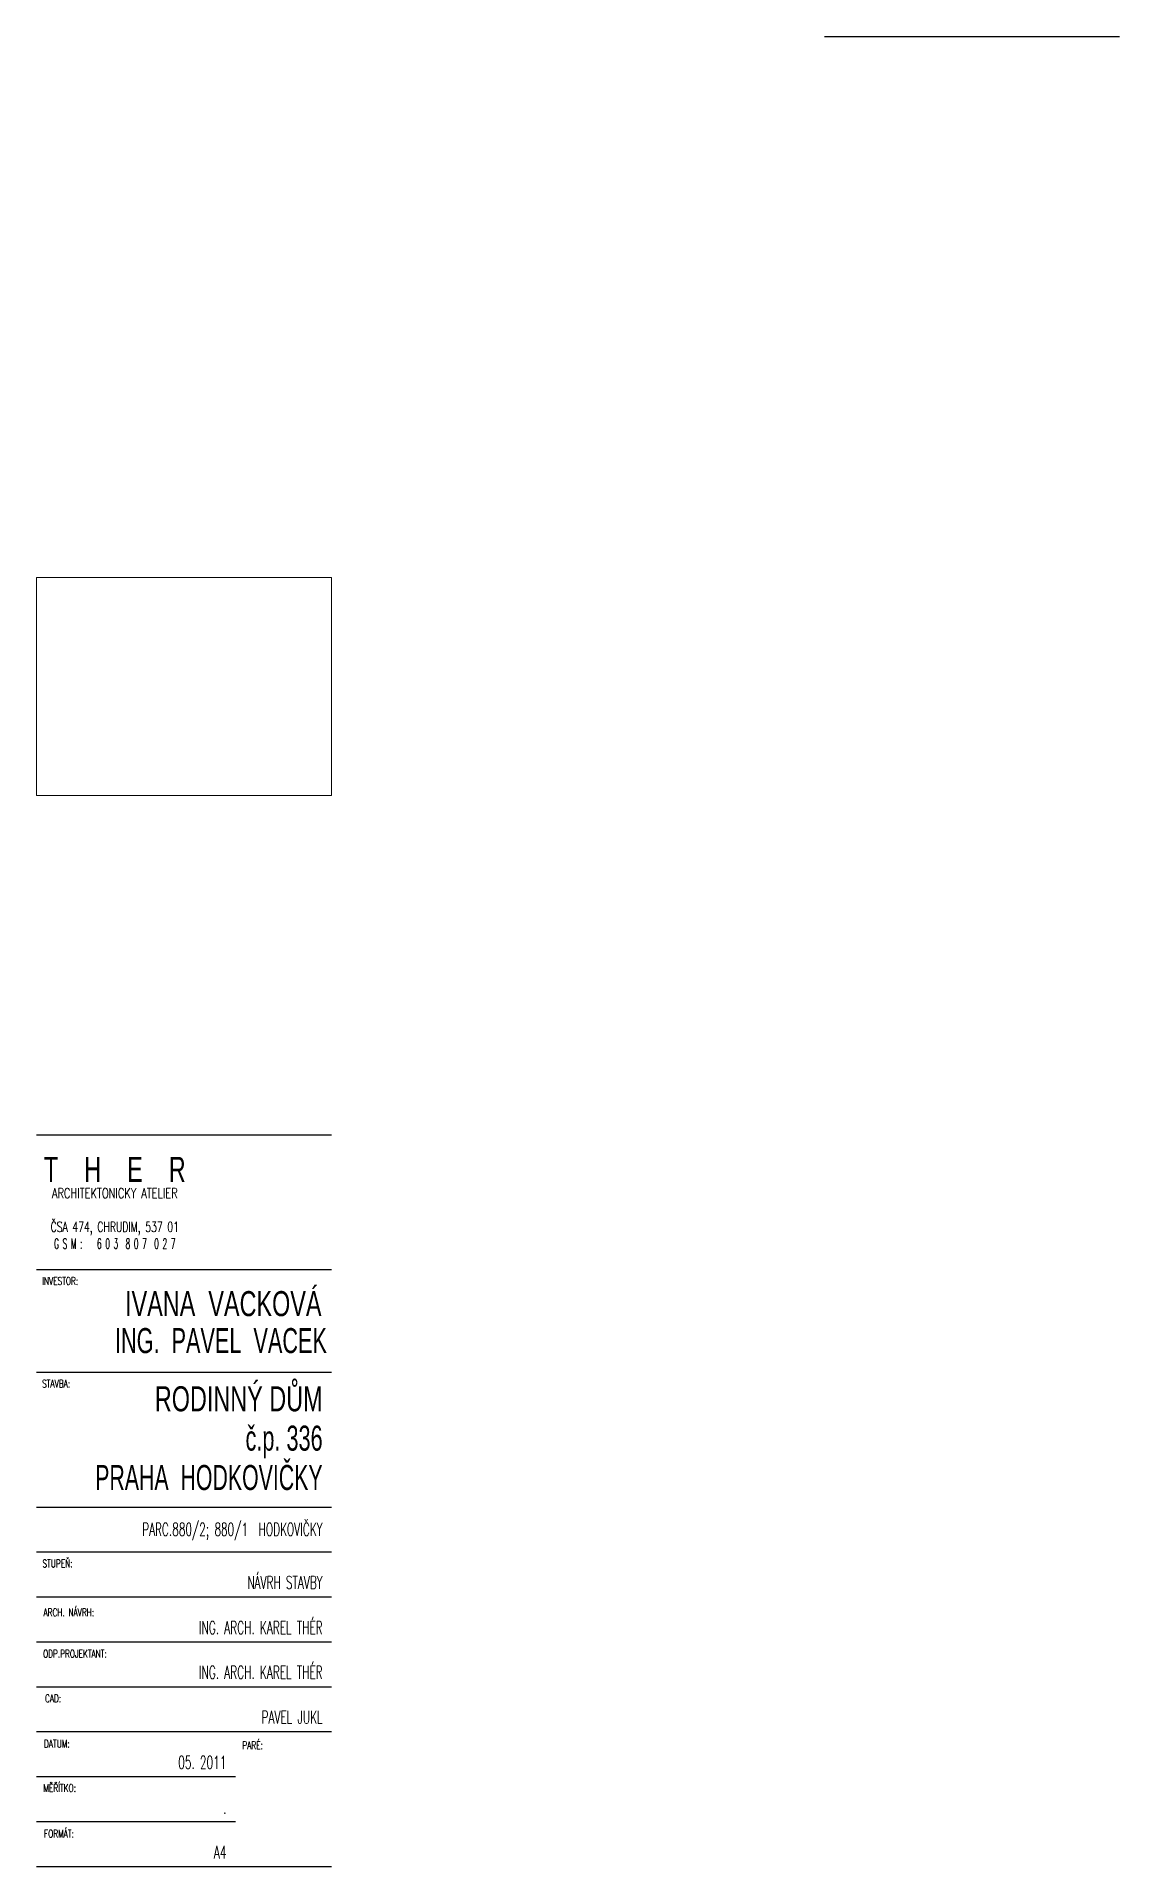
# Paper-space layout 'desky' of a CAD drawing. Header units: metres. Extents: x 212 to 381, y -14 to 271.
import ezdxf
from ezdxf.enums import TextEntityAlignment as Align

# ---------------------------------------------------------------- set-up
doc = ezdxf.new("R2010")
doc.units = ezdxf.units.M
doc.header["$XCLIPFRAME"] = 2
doc.layers.add('ROZPISKA', color=7, linetype='Continuous')
doc.styles.add('ARIAL-CE', font='arial.ttf', dxfattribs={"width": 0.75})
doc.styles.add('ROMS5', font='SIMPLEX8')
doc.styles.add('ROZPISKA', font='simplex.shx')
picture_1 = doc.add_image_def('image1.tga', size_in_pixel=(1500, 920))

psp = doc.layouts.new('desky')

# ---------------------------------------------------------------- linework, layer by layer
at = {"layer": 'ROZPISKA'}
for p, q in [((335.19, 270.63), (381.19, 270.63)), ((212.38, 99.52), (258.38, 99.52)), ((212.38, 78.52), (258.38, 78.52)), ((212.38, 62.52), (258.38, 62.52)), ((212.38, 41.52), (258.38, 41.52)), ((212.38, 34.52), (258.38, 34.52)), ((212.38, 34.52), (258.38, 34.52)), ((212.38, 27.52), (258.38, 27.52)), ((212.38, 20.52), (258.38, 20.52)), ((212.38, 13.52), (258.38, 13.52)), ((212.38, 6.52), (258.38, 6.52)), ((212.38, -0.48), (243.38, -0.48)), ((212.38, -7.48), (243.38, -7.48)), ((212.38, -14.48), (258.38, -14.48))]:
    psp.add_line(p, q, dxfattribs=at)

# ---------------------------------------------------------------- texts
for s, height, style, width, p in [('T    H    E    R', 3.9, 'ARIAL-CE', 0.67, (224.57, 94.13)), ('ARCHITEKTONICKY ATELIER', 1.6, 'ROMS5', 0.7, (224.57, 90.42)), ('ČSA 474, CHRUDIM, 537 01', 1.6, 'ROMS5', 0.66, (224.57, 85.17)), ('G S M :   6 0 3  8 0 7  0 2 7', 1.6, 'ROMS5', 0.525, (224.57, 82.55))]:
    psp.add_text(s, height=height, dxfattribs=dict(at, style=style, width=width)).set_placement(p, align=Align.MIDDLE_CENTER)
at = {"layer": 'ROZPISKA', "style": 'ROMS5', "width": 0.7}
for s, p in [('INVESTOR:', (213.24, 76.14)), ('STAVBA:', (213.24, 60.14)), ('STUPEŇ:', (213.3, 32.12)), ('ARCH. NÁVRH:', (213.46, 24.5)), ('ODP.PROJEKTANT:', (213.39, 18.05)), ('CAD:', (213.69, 11.09)), ('DATUM:', (213.54, 4.03)), ('PARÉ:', (244.45, 3.8)), ('MĚŘÍTKO:', (213.44, -2.87)), ('FORMÁT:', (213.54, -9.99))]:
    psp.add_text(s, height=1.2, dxfattribs=at).set_placement(p)
at = {"layer": 'ROZPISKA'}
for s, height, style, width, p in [('IVANA  VACKOVÁ', 3.9, 'ARIAL-CE', 0.67, (256.8, 71.26)), ('ING.  PAVEL  VACEK', 3.9, 'ARIAL-CE', 0.62, (257.64, 65.5)), ('RODINNÝ DŮM', 3.9, 'ARIAL-CE', 0.67, (256.97, 56.43)), ('č.p. 336', 3.9, 'ARIAL-CE', 0.62, (256.97, 50.3)), ('PRAHA  HODKOVIČKY', 3.9, 'ARIAL-CE', 0.61, (256.97, 44.17)), ('PARC.880/2; 880/1  HODKOVIČKY', 2, 'ROZPISKA', 0.6, (256.97, 37.03)), ('NÁVRH STAVBY', 2, 'ROZPISKA', 0.6, (256.97, 28.77)), ('ING. ARCH. KAREL THÉR', 2, 'ROZPISKA', 0.6, (256.97, 21.73)), ('ING. ARCH. KAREL THÉR', 2, 'ROZPISKA', 0.6, (256.97, 14.77)), ('PAVEL JUKL', 2, 'ROZPISKA', 0.6, (256.97, 7.77)), (' 05. 2011', 2, 'ROZPISKA', 0.6, (241.97, 0.73)), ('.', 2, 'ROZPISKA', 0.6, (241.97, -6.27)), ('A4', 2, 'ROZPISKA', 0.6, (241.97, -13.27))]:
    psp.add_text(s, height=height, dxfattribs=dict(at, style=style, width=width)).set_placement(p, align=Align.RIGHT)

# ---------------------------------------------------------------- pictures from other files: only their frames are drawn
at = {"linetype": 'Continuous', "lineweight": 0, "ltscale": 20}
image = psp.add_image(picture_1, insert=(198.55, 145.72), size_in_units=(84.62, 51.9), dxfattribs=at)
image.set_boundary_path([(244.6, 199.56), (1060, 801.4)])

doc.saveas('drawing.dxf')
